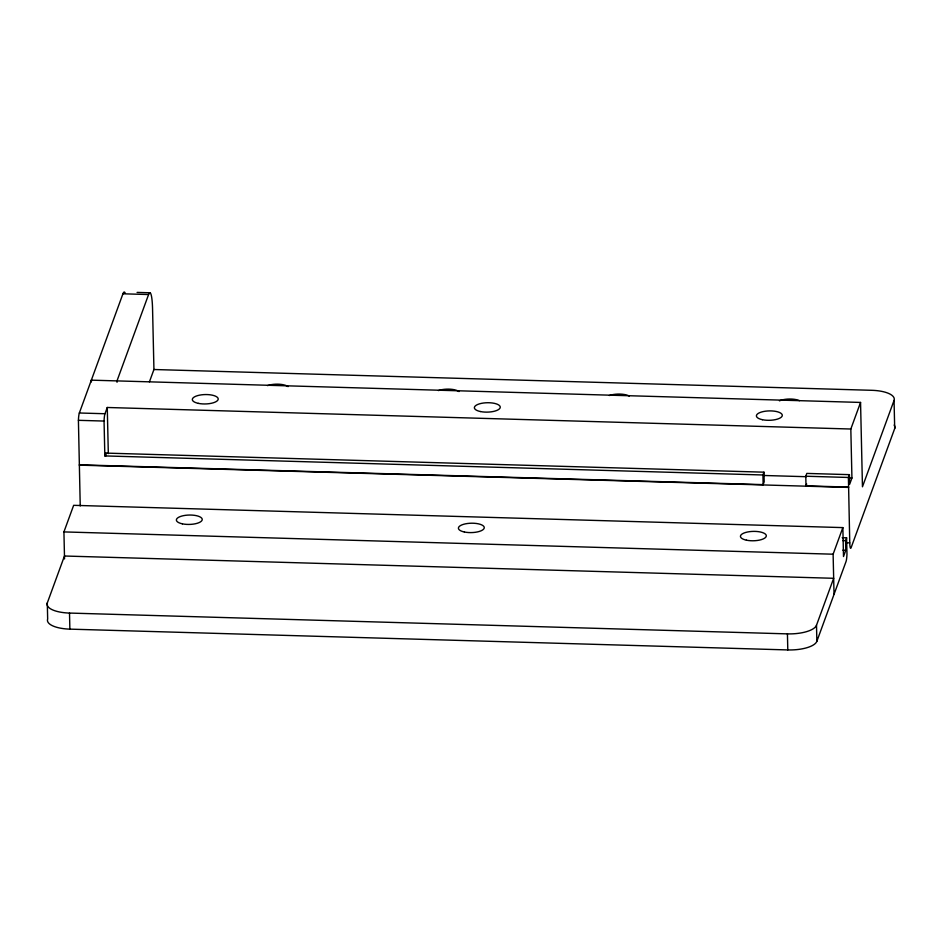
<?xml version="1.0" encoding="UTF-8"?>
<svg xmlns="http://www.w3.org/2000/svg" width="942" height="942" viewBox="0 0 942 942"><rect width="100%" height="100%" fill="white"/><g stroke="black" fill="none" stroke-linecap="round" stroke-linejoin="round"><path stroke-width="1.41" d="M80.235 505.972L78.41 420.32A8.619 1.13 -88.3 0 1 79.34 412.996L122.943 293.798A25.87 3.391 -88.3 0 1 125.239 293.268M104.845 455.916L105.869 453.102L763.962 472.178L762.938 474.98L104.845 455.916L104.056 421.062A8.619 1.13 -88.3 0 1 104.974 413.738L107.27 407.486L850.826 429.022L860.552 402.434L91.35 380.156M122.943 293.798L148.589 294.54L117.02 380.827A25.87 3.391 -88.3 0 0 117.032 382.275M64.539 558.936L63.926 531.912L73.653 505.324L842.854 527.602L843.502 556.522L845.798 550.269L845.575 540.626L846.611 537.811L842.195 537.694M47.3 602.939L64.468 556.015L833.67 578.294L816.502 625.229L816.867 641.29A25.87 9.396 -1.3 0 1 787.795 649.933L69.873 629.138A25.87 9.396 -1.3 0 1 47.665 619.012L47.3 602.939A25.87 9.396 -1.3 0 0 69.508 613.065L787.43 633.872A25.87 9.396 -1.3 0 0 816.502 625.229M149.437 381.816L153.935 369.511L152.569 309.259A25.87 3.391 -88.3 0 0 148.589 294.54M79.422 464.818L763.15 484.624L764.174 481.809L763.962 472.178M849.425 474.65L848.401 477.464L848.612 487.096L805.999 485.86L805.787 476.228L806.811 473.414L849.425 474.65L849.649 484.294L851.933 478.03L850.826 429.022M805.999 485.86L806.682 483.988M153.935 369.511L871.856 390.306A25.87 9.396 -1.3 0 1 894.052 400.432L894.7 428.551L851.085 547.749A8.619 1.13 -88.3 0 1 849.755 542.851L848.612 487.096M834.035 594.367L833.117 554.202L842.854 527.602M894.052 400.432L862.46 486.79L860.552 402.434M816.867 641.29L846.046 561.514A8.619 1.13 -88.3 0 0 846.976 554.19L846.611 537.811M137.073 292.409L149.896 292.774M79.34 412.996L104.974 413.738M78.41 420.32L104.056 421.062M805.787 476.228L848.401 477.464M763.762 475.475L806.376 476.711M849.001 477.947L851.933 478.03M79.305 465.136L848.507 487.414M842.643 540.543L845.575 540.626M846.823 542.769L849.755 542.851M842.854 550.187L845.798 550.269M63.926 531.912L833.117 554.202M787.43 633.872L787.795 649.933M762.938 474.98L763.15 484.624M107.27 407.486L108.318 453.608M105.869 453.102L105.928 455.857M69.508 613.065L69.873 629.138M91.398 381.91A25.87 3.391 -88.3 0 1 91.374 380.085M894.158 425.042A25.87 9.396 -1.3 0 1 894.7 428.551M267.54 385.619A12.941 4.698 -1.3 0 1 288.087 386.609M438.477 390.577A12.941 4.698 -1.3 0 1 459.013 391.566M609.403 395.522A12.941 4.698 -1.3 0 1 629.315 396.099M779.423 400.845A12.941 4.698 -1.3 0 1 799.487 400.668M746.429 540.178A12.941 4.698 -1.3 0 0 766.305 536.022A12.941 4.698 -1.3 0 0 747.395 532.03A12.941 4.698 -1.3 0 0 746.429 540.178M464.394 532.006A12.941 4.698 -1.3 0 0 484.259 527.85A12.941 4.698 -1.3 0 0 465.36 523.858A12.941 4.698 -1.3 0 0 464.394 532.006M182.359 523.834A12.941 4.698 -1.3 0 0 202.224 519.69A12.941 4.698 -1.3 0 0 183.325 515.686A12.941 4.698 -1.3 0 0 182.359 523.834M762.419 419.708A12.941 4.698 -1.3 0 0 782.284 415.552A12.941 4.698 -1.3 0 0 763.385 411.548A12.941 4.698 -1.3 0 0 762.419 419.708M480.385 411.536A12.941 4.698 -1.3 0 0 500.249 407.38A12.941 4.698 -1.3 0 0 481.35 403.376A12.941 4.698 -1.3 0 0 480.385 411.536M198.338 403.364A12.941 4.698 -1.3 0 0 218.203 399.208A12.941 4.698 -1.3 0 0 199.304 395.204A12.941 4.698 -1.3 0 0 198.338 403.364"/></g></svg>
